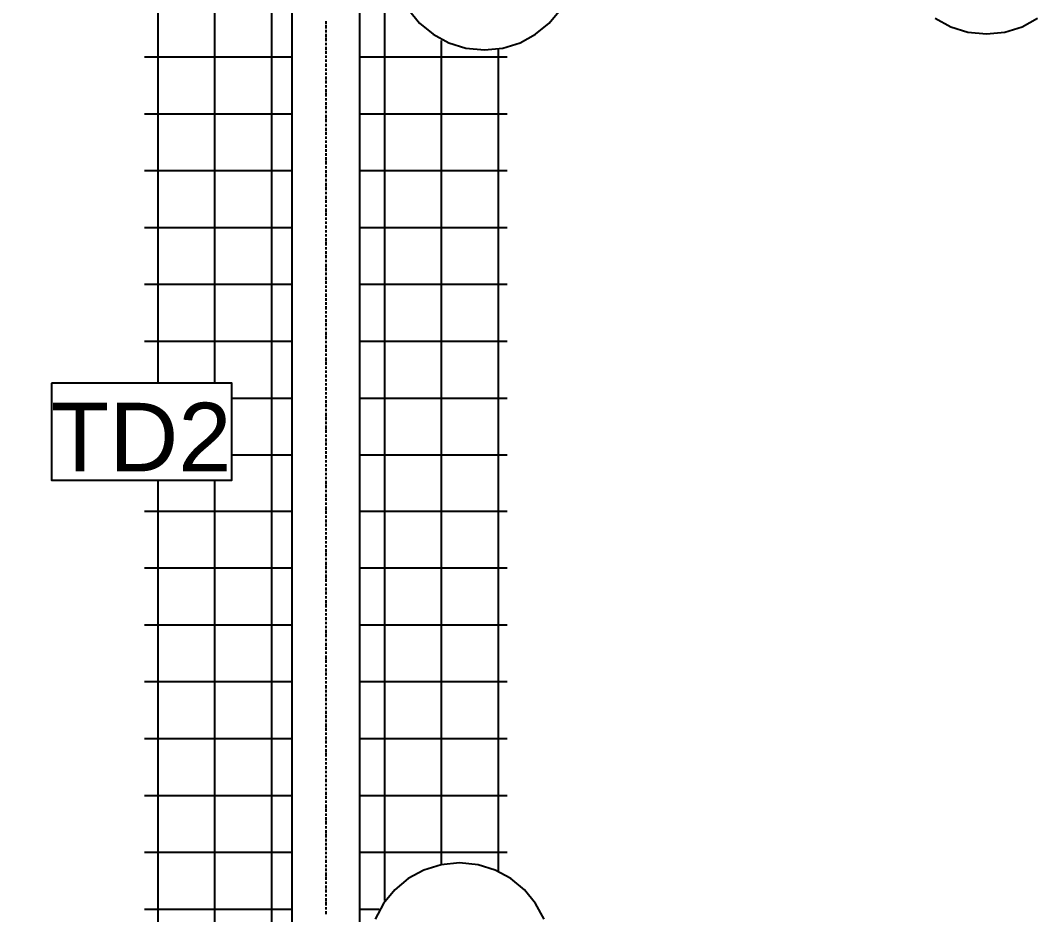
# Model space of a CAD drawing. Header units: metres. Extents: x 2.9 to 42.8, y 1.7 to 28.7.
# Drawn here: x 8.534 to 10.775, y 8.861 to 10.83 of the extents above; entities that cross this region are included whole.
import ezdxf

# ---------------------------------------------------------------- set-up
doc = ezdxf.new("R2010")
doc.units = ezdxf.units.M
for name, color, linetype in [('AMARILLO', 2, 'Continuous'), ('NEGRO', 7, 'Continuous'), ('ROJO', 1, 'Continuous'), ('TEXTO', 7, 'Continuous')]:
    doc.layers.add(name, color=color, linetype=linetype)
doc.styles.add('ArialMT', font='arial.ttf')

msp = doc.modelspace()

# ---------------------------------------------------------------- linework, layer by layer
at = {"layer": 'AMARILLO', "lineweight": -3}
for points in [[(9.2075, 10.8215), (9.2075, 10.8285)], [(9.2075, 10.8126), (9.2075, 10.8197)], [(9.2075, 10.8038), (9.2075, 10.8091)], [(9.2075, 10.7932), (9.2075, 10.8003)], [(9.2075, 10.7844), (9.2075, 10.7915)], [(9.2075, 10.7756), (9.2075, 10.7809)], [(9.2075, 10.765), (9.2075, 10.7721)], [(9.2075, 10.7562), (9.2075, 10.7632)], [(9.2075, 10.7474), (9.2075, 10.7527)], [(9.2075, 10.7386), (9.2075, 10.7438)], [(9.2075, 10.728), (9.2075, 10.735)], [(9.2075, 10.7192), (9.2075, 10.7244)], [(9.2075, 10.7103), (9.2075, 10.7156)], [(9.2075, 10.6998), (9.2075, 10.7068)], [(9.2075, 10.6909), (9.2075, 10.698)], [(9.2075, 10.6821), (9.2075, 10.6874)], [(9.2075, 10.6715), (9.2075, 10.6786)], [(9.2075, 10.6627), (9.2075, 10.6698)], [(9.2075, 10.6539), (9.2075, 10.6592)], [(9.2075, 10.6433), (9.2075, 10.6504)], [(9.2075, 10.6345), (9.2075, 10.6415)], [(9.2075, 10.6257), (9.2075, 10.631)], [(9.2075, 10.6151), (9.2075, 10.6221)], [(9.2075, 10.6063), (9.2075, 10.6133)], [(9.2075, 10.5974), (9.2075, 10.6027)], [(9.2075, 10.5869), (9.2075, 10.5939)], [(9.2075, 10.578), (9.2075, 10.5851)], [(9.2075, 10.5692), (9.2075, 10.5745)], [(9.2075, 10.5604), (9.2075, 10.5657)], [(9.2075, 10.5498), (9.2075, 10.5569)], [(9.2075, 10.541), (9.2075, 10.5463)], [(9.2075, 10.5322), (9.2075, 10.5375)], [(9.2075, 10.5216), (9.2075, 10.5287)], [(9.2075, 10.5128), (9.2075, 10.5198)], [(9.2075, 10.504), (9.2075, 10.5093)], [(9.2075, 10.4934), (9.2075, 10.5004)], [(9.2075, 10.4846), (9.2075, 10.4916)], [(9.2075, 10.4757), (9.2075, 10.481)], [(9.2075, 10.4652), (9.2075, 10.4722)], [(9.2075, 10.4563), (9.2075, 10.4634)], [(9.2075, 10.4475), (9.2075, 10.4528)], [(9.2075, 10.4369), (9.2075, 10.444)], [(9.2075, 10.4281), (9.2075, 10.4352)], [(9.2075, 10.4193), (9.2075, 10.4246)], [(9.2075, 10.4087), (9.2075, 10.4158)], [(9.2075, 10.3999), (9.2075, 10.4069)], [(9.2075, 10.3911), (9.2075, 10.3964)], [(9.2075, 10.3823), (9.2075, 10.3875)], [(9.2075, 10.3717), (9.2075, 10.3787)], [(9.2075, 10.3628), (9.2075, 10.3681)], [(9.2075, 10.354), (9.2075, 10.3593)], [(9.2075, 10.3434), (9.2075, 10.3505)], [(9.2075, 10.3346), (9.2075, 10.3417)], [(9.2075, 10.3258), (9.2075, 10.3311)], [(9.2075, 10.3152), (9.2075, 10.3223)], [(9.2075, 10.3064), (9.2075, 10.3135)], [(9.2075, 10.2976), (9.2075, 10.3029)], [(9.2075, 10.287), (9.2075, 10.2941)], [(9.2075, 10.2782), (9.2075, 10.2852)], [(9.2075, 10.2694), (9.2075, 10.2747)], [(9.2075, 10.2588), (9.2075, 10.2658)], [(9.2075, 10.25), (9.2075, 10.257)], [(9.2075, 10.2411), (9.2075, 10.2464)], [(9.2075, 10.2323), (9.2075, 10.2376)], [(9.2075, 10.2217), (9.2075, 10.2288)], [(9.2075, 10.2129), (9.2075, 10.2182)], [(9.2075, 10.2041), (9.2075, 10.2094)], [(9.2075, 10.1935), (9.2075, 10.2006)], [(9.2075, 10.1847), (9.2075, 10.19)], [(9.2075, 10.1759), (9.2075, 10.1812)], [(9.2075, 10.1653), (9.2075, 10.1723)], [(9.2075, 10.1565), (9.2075, 10.1635)], [(9.2075, 10.1477), (9.2075, 10.1529)], [(9.2075, 10.1371), (9.2075, 10.1441)], [(9.2075, 10.1282), (9.2075, 10.1353)], [(9.2075, 10.1194), (9.2075, 10.1247)], [(9.2075, 10.1088), (9.2075, 10.1159)], [(9.2075, 10.1), (9.2075, 10.1071)], [(9.2075, 10.0912), (9.2075, 10.0965)], [(9.2075, 10.0806), (9.2075, 10.0877)], [(9.2075, 10.0718), (9.2075, 10.0789)], [(9.2075, 10.063), (9.2075, 10.0683)], [(9.2075, 10.0542), (9.2075, 10.0595)], [(9.2075, 10.0436), (9.2075, 10.0506)], [(9.2075, 10.0348), (9.2075, 10.0401)], [(9.2075, 10.0259), (9.2075, 10.0312)], [(9.2075, 10.0154), (9.2075, 10.0224)], [(9.2075, 10.0065), (9.2075, 10.0118)], [(9.2075, 9.9977), (9.2075, 10.003)], [(9.2075, 9.9871), (9.2075, 9.9942)], [(9.2075, 9.9783), (9.2075, 9.9854)], [(9.2075, 9.9695), (9.2075, 9.9748)], [(9.2075, 9.9589), (9.2075, 9.966)], [(9.2075, 9.9501), (9.2075, 9.9572)], [(9.2075, 9.9413), (9.2075, 9.9466)], [(9.2075, 9.9307), (9.2075, 9.9378)], [(9.2075, 9.9219), (9.2075, 9.9289)], [(9.2075, 9.9131), (9.2075, 9.9183)], [(9.2075, 9.9025), (9.2075, 9.9095)], [(9.2075, 9.8937), (9.2075, 9.9007)], [(9.2075, 9.8848), (9.2075, 9.8901)], [(9.2075, 9.876), (9.2075, 9.8813)], [(9.2075, 9.8654), (9.2075, 9.8725)], [(9.2075, 9.8566), (9.2075, 9.8619)], [(9.2075, 9.8478), (9.2075, 9.8531)], [(9.2075, 9.8372), (9.2075, 9.8443)], [(9.2075, 9.8284), (9.2075, 9.8337)], [(9.2075, 9.8196), (9.2075, 9.8249)], [(9.2075, 9.809), (9.2075, 9.816)], [(9.2075, 9.8002), (9.2075, 9.8072)], [(9.2075, 9.7913), (9.2075, 9.7966)], [(9.2075, 9.7808), (9.2075, 9.7878)], [(9.2075, 9.7719), (9.2075, 9.779)], [(9.2075, 9.7631), (9.2075, 9.7684)], [(9.2075, 9.7525), (9.2075, 9.7596)], [(9.2075, 9.7437), (9.2075, 9.7508)], [(9.2075, 9.7349), (9.2075, 9.7402)], [(9.2075, 9.7243), (9.2075, 9.7314)], [(9.2075, 9.7155), (9.2075, 9.7226)], [(9.2075, 9.7067), (9.2075, 9.712)], [(9.2075, 9.6979), (9.2075, 9.7032)], [(9.2075, 9.6873), (9.2075, 9.6943)], [(9.2075, 9.6785), (9.2075, 9.6837)], [(9.2075, 9.6696), (9.2075, 9.6749)], [(9.2075, 9.6591), (9.2075, 9.6661)], [(9.2075, 9.6502), (9.2075, 9.6573)], [(9.2075, 9.6414), (9.2075, 9.6467)], [(9.2075, 9.6308), (9.2075, 9.6379)], [(9.2075, 9.622), (9.2075, 9.6291)], [(9.2075, 9.6132), (9.2075, 9.6185)], [(9.2075, 9.6026), (9.2075, 9.6097)], [(9.2075, 9.5938), (9.2075, 9.6008)], [(9.2075, 9.585), (9.2075, 9.5903)], [(9.2075, 9.5744), (9.2075, 9.5814)], [(9.2075, 9.5656), (9.2075, 9.5726)], [(9.2075, 9.5568), (9.2075, 9.562)], [(9.2075, 9.5462), (9.2075, 9.5532)], [(9.2075, 9.5373), (9.2075, 9.5444)], [(9.2075, 9.5285), (9.2075, 9.5338)], [(9.2075, 9.5197), (9.2075, 9.525)], [(9.2075, 9.5091), (9.2075, 9.5162)], [(9.2075, 9.5003), (9.2075, 9.5056)], [(9.2075, 9.4915), (9.2075, 9.4968)], [(9.2075, 9.4809), (9.2075, 9.488)], [(9.2075, 9.4721), (9.2075, 9.4791)], [(9.2075, 9.4633), (9.2075, 9.4686)], [(9.2075, 9.4527), (9.2075, 9.4597)], [(9.2075, 9.4439), (9.2075, 9.4509)], [(9.2075, 9.435), (9.2075, 9.4403)], [(9.2075, 9.4245), (9.2075, 9.4315)], [(9.2075, 9.4156), (9.2075, 9.4227)], [(9.2075, 9.4068), (9.2075, 9.4121)], [(9.2075, 9.3962), (9.2075, 9.4033)], [(9.2075, 9.3874), (9.2075, 9.3945)], [(9.2075, 9.3786), (9.2075, 9.3839)], [(9.2075, 9.3698), (9.2075, 9.3751)], [(9.2075, 9.3592), (9.2075, 9.3662)], [(9.2075, 9.3504), (9.2075, 9.3557)], [(9.2075, 9.3416), (9.2075, 9.3468)], [(9.2075, 9.331), (9.2075, 9.338)], [(9.2075, 9.3222), (9.2075, 9.3274)], [(9.2075, 9.3133), (9.2075, 9.3186)], [(9.2075, 9.3028), (9.2075, 9.3098)], [(9.2075, 9.2939), (9.2075, 9.301)], [(9.2075, 9.2851), (9.2075, 9.2904)], [(9.2075, 9.2745), (9.2075, 9.2816)], [(9.2075, 9.2657), (9.2075, 9.2728)], [(9.2075, 9.2569), (9.2075, 9.2622)], [(9.2075, 9.2463), (9.2075, 9.2534)], [(9.2075, 9.2375), (9.2075, 9.2445)], [(9.2075, 9.2287), (9.2075, 9.234)], [(9.2075, 9.2181), (9.2075, 9.2251)], [(9.2075, 9.2093), (9.2075, 9.2163)], [(9.2075, 9.2004), (9.2075, 9.2057)], [(9.2075, 9.1916), (9.2075, 9.1969)], [(9.2075, 9.181), (9.2075, 9.1881)], [(9.2075, 9.1722), (9.2075, 9.1775)], [(9.2075, 9.1634), (9.2075, 9.1687)], [(9.2075, 9.1528), (9.2075, 9.1599)], [(9.2075, 9.144), (9.2075, 9.1493)], [(9.2075, 9.1352), (9.2075, 9.1405)], [(9.2075, 9.1246), (9.2075, 9.1317)], [(9.2075, 9.1158), (9.2075, 9.1228)], [(9.2075, 9.107), (9.2075, 9.1122)], [(9.2075, 9.0964), (9.2075, 9.1034)], [(9.2075, 9.0876), (9.2075, 9.0946)], [(9.2075, 9.0787), (9.2075, 9.084)], [(9.2075, 9.0682), (9.2075, 9.0752)], [(9.2075, 9.0593), (9.2075, 9.0664)], [(9.2075, 9.0505), (9.2075, 9.0558)], [(9.2075, 9.0399), (9.2075, 9.047)], [(9.2075, 9.0311), (9.2075, 9.0382)], [(9.2075, 9.0223), (9.2075, 9.0276)], [(9.2075, 9.0135), (9.2075, 9.0188)], [(9.2075, 9.0029), (9.2075, 9.0099)], [(9.2075, 8.9941), (9.2075, 8.9994)], [(9.2075, 8.9853), (9.2075, 8.9905)], [(9.2075, 8.9747), (9.2075, 8.9817)], [(9.2075, 8.9658), (9.2075, 8.9711)], [(9.2075, 8.957), (9.2075, 8.9623)], [(9.2075, 8.9464), (9.2075, 8.9535)], [(9.2075, 8.9376), (9.2075, 8.9447)], [(9.2075, 8.9288), (9.2075, 8.9341)], [(9.2075, 8.9182), (9.2075, 8.9253)], [(9.2075, 8.9094), (9.2075, 8.9165)], [(9.2075, 8.9006), (9.2075, 8.9059)], [(9.2075, 8.89), (9.2075, 8.8971)], [(9.2075, 8.8812), (9.2075, 8.8882)], [(9.2075, 8.8724), (9.2075, 8.8777)], [(9.2075, 8.8618), (9.2075, 8.8688)]]:
    msp.add_lwpolyline(points, dxfattribs=at)
at = {"layer": 'NEGRO', "lineweight": -3}
for points in [[(9.2816, 11.3753), (7.4313, 11.3753), (7.4313, 11.2254), (9.1317, 11.2254), (9.1317, 8.5743), (9.2816, 8.5743)], [(8.6025, 10.0312), (8.6025, 9.8178), (8.9994, 9.8178), (8.9994, 10.0312)]]:
    msp.add_lwpolyline(points, close=True, dxfattribs=at)
for points in [[(8.8371, 10.0312), (8.8371, 10.8991)], [(8.9623, 10.0312), (8.9623, 10.8991)], [(9.0876, 6.925), (9.0876, 7.5001), (9.0876, 10.8991)], [(9.3363, 8.8918), (9.3363, 10.8991)], [(9.4615, 8.9711), (9.4615, 10.7862)], [(9.5867, 8.9553), (9.5867, 10.7668)], [(9.1317, 10.7491), (8.8071, 10.7491)], [(9.6061, 10.7491), (9.2816, 10.7491)], [(9.1317, 10.6239), (8.8071, 10.6239)], [(9.6061, 10.6239), (9.2816, 10.6239)], [(9.1317, 10.4987), (8.8071, 10.4987)], [(9.6061, 10.4987), (9.2816, 10.4987)], [(9.1317, 10.3734), (8.8071, 10.3734)], [(9.6061, 10.3734), (9.2816, 10.3734)], [(9.1317, 10.2482), (8.8071, 10.2482)], [(9.6061, 10.2482), (9.2816, 10.2482)], [(9.1317, 10.123), (8.8071, 10.123)], [(9.6061, 10.123), (9.2816, 10.123)], [(9.1317, 9.9977), (8.9994, 9.9977)], [(9.6061, 9.9977), (9.2816, 9.9977)], [(9.1317, 9.8725), (8.9994, 9.8725)], [(9.6061, 9.8725), (9.2816, 9.8725)], [(8.8371, 8.0839), (8.8371, 9.8178)], [(8.9623, 8.0839), (8.9623, 9.8178)], [(9.1317, 9.749), (8.8071, 9.749)], [(9.6061, 9.749), (9.2816, 9.749)], [(9.1317, 9.6238), (8.8071, 9.6238)], [(9.6061, 9.6238), (9.2816, 9.6238)], [(9.1317, 9.4985), (8.8071, 9.4985)], [(9.6061, 9.4985), (9.2816, 9.4985)], [(9.1317, 9.3733), (8.8071, 9.3733)], [(9.6061, 9.3733), (9.2816, 9.3733)], [(9.1317, 9.2481), (8.8071, 9.2481)], [(9.6061, 9.2481), (9.2816, 9.2481)], [(9.1317, 9.1228), (8.8071, 9.1228)], [(9.6061, 9.1228), (9.2816, 9.1228)], [(9.1317, 8.9976), (8.8071, 8.9976)], [(9.6061, 8.9976), (9.2816, 8.9976)], [(9.1317, 8.8724), (8.8071, 8.8724)], [(9.3239, 8.8724), (9.2816, 8.8724)]]:
    msp.add_lwpolyline(points, dxfattribs=at)
at = {"layer": 'ROJO', "lineweight": -3}
for points in [[(9.3884, 10.8541), (9.4131, 10.8242), (9.4429, 10.7995), (9.4773, 10.7809), (9.5152, 10.7691), (9.5559, 10.765), (9.5966, 10.7691), (9.6345, 10.7809), (9.6688, 10.7995), (9.6987, 10.8242), (9.7233, 10.8541)], [(10.5489, 10.8348), (10.5832, 10.8162), (10.6211, 10.8044), (10.6618, 10.8003), (10.7025, 10.8044), (10.7404, 10.8162), (10.7747, 10.8348)], [(9.6873, 8.8513), (9.6687, 8.8856), (9.644, 8.9155), (9.6141, 8.9402), (9.5798, 8.9588), (9.5419, 8.9706), (9.5012, 8.9747), (9.4605, 8.9706), (9.4226, 8.9588), (9.3883, 8.9402), (9.3584, 8.9155), (9.3337, 8.8856), (9.3151, 8.8513)]]:
    msp.add_lwpolyline(points, dxfattribs=at)

# ---------------------------------------------------------------- texts
at = {"layer": 'TEXTO', "color": 18, "true_color": 0x000000, "style": 'ArialMT'}
msp.add_text('TD2', height=0.1509, dxfattribs=at).set_placement((8.6007, 9.8372))

doc.saveas('drawing.dxf')
